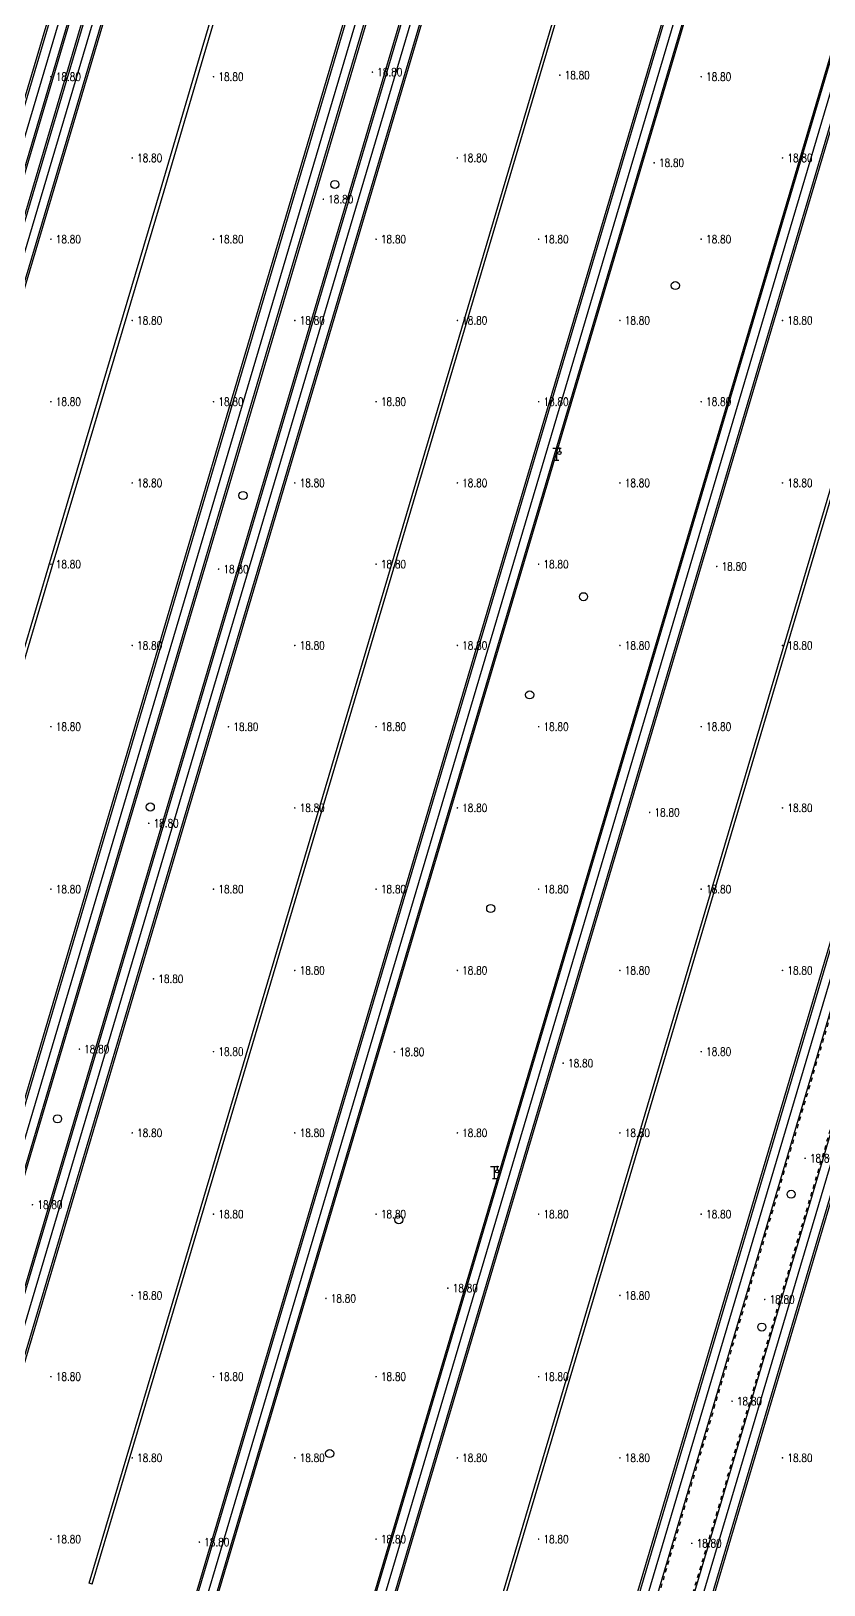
# Model space of a CAD drawing. Extents: x 404846 to 408477, y 3390929 to 3392894.
# Drawn here: x 407268.9 to 407366.5, y 3391408.7 to 3391600 of the extents above; entities that cross this region are included whole.
import ezdxf
from ezdxf.enums import TextEntityAlignment as Align

# ---------------------------------------------------------------- set-up
doc = ezdxf.new("R2010")
doc.units = 0
doc.header["$LTSCALE"] = 0.5
doc.header["$PDSIZE"] = 0.2
doc.linetypes.add('X6', pattern=[2, 1, -1])
doc.layers.get('0').update_dxf_attribs({"linetype": 'CONTINUOUS'})
for name, color, linetype in [('3221', 6, 'CONTINUOUS'), ('DLSS', 4, 'CONTINUOUS'), ('GCD', 1, 'CONTINUOUS'), ('GXYZ', 2, 'CONTINUOUS'), ('SXSS', 5, 'CONTINUOUS'), ('ZBTZ', 3, 'CONTINUOUS')]:
    doc.layers.add(name, color=color, linetype=linetype)
doc.styles.add('HZ', font='rs.shx', dxfattribs={"width": 0.8, "bigfont": 'hztxt.shx'})
doc.linetypes.add('1161', pattern='A,0,[149,AAA.SHX,S=0.15,R=0,X=0,Y=0],-1.6', length=1.6)

# ---------------------------------------------------------------- blocks, each defined once
blk = doc.blocks.new('GC200')
at = {"linetype": 'Continuous', "const_width": 0.2, "flags": 128}
blk.add_lwpolyline([(-0.1, 0, 1), (0.1, 0, 1)], format="xyb", close=True, dxfattribs=at)
blk = doc.blocks.new('gc063')
for p, q in [((-1, 3), (1, 3)), ((-0.5, 0), (0.5, 0)), ((0, 0), (0, 3)), ((0.6, 3), (0.6, 2.2))]:
    blk.add_line(p, q)
blk.add_circle((0.6, 1.8), 0.4)
blk.add_point((0.6, 3))
blk.add_point((0.6, 3))
blk = doc.blocks.new('gc188')
blk.add_circle((0, 0), 1)

msp = doc.modelspace()

# ---------------------------------------------------------------- linework, layer by layer
at = {"layer": '3221', "color": 6}
for points in [[(407303.8, 3391816.377, 18.932), (407298.633, 3391798.916, 18.932), (407231.278, 3391571.808, 18.722), (407222.971, 3391543.756, 18.87), (407184.159, 3391412.686, 18.971), (407213.883, 3391403.884, 18.971), (407252.696, 3391534.954, 18.87), (407261.001, 3391563.001, 18.722), (407323.097, 3391772.378, 18.812), (407328.359, 3391790.12, 18.896), (407333.525, 3391807.581, 18.816)], [(407217.722, 3391402.748, 18.971), (407335.51, 3391800.176, 18.825), (407336.757, 3391799.807, 18.825), (407365.227, 3391791.383, 18.825), (407247.438, 3391393.948, 18.971), (407217.722, 3391402.748, 18.971)], [(407253.652, 3391392.054, 18.971), (407367.759, 3391776.975, 18.886), (407396.218, 3391768.539, 18.886), (407397.498, 3391768.159, 18.886), (407283.391, 3391383.238, 19.062)], [(407303.51, 3391377.274, 19.062), (407412.045, 3391743.54, 18.82), (407441.781, 3391734.76, 18.562), (407333.198, 3391368.473, 18.804)], [(407369.162, 3391357.812, 18.804), (407339.453, 3391366.619, 18.804), (407446.247, 3391726.874, 18.92), (407475.957, 3391718.066, 18.92)]]:
    msp.add_polyline3d(points, close=True, dxfattribs=at)
at = {"layer": 'DLSS', "linetype": 'X6', "elevation": 18.843, "flags": 128}
msp.add_lwpolyline([(407333.909, 3391366.214), (407441.769, 3391730.065), (407445.537, 3391728.949), (407337.676, 3391365.097)], dxfattribs=at)
at = {"layer": 'SXSS', "linetype": 'Continuous', "elevation": 18.914, "flags": 128}
msp.add_lwpolyline([(407290.032, 3391596.613), (407285.238, 3391580.297), (407274.532, 3391544.331), (407271.806, 3391535.157), (407262.537, 3391503.978), (407243.083, 3391438.214), (407242.699, 3391438.328), (407262.154, 3391504.091), (407271.423, 3391535.271), (407274.149, 3391544.445), (407284.855, 3391580.41), (407289.648, 3391596.726), (407318.373, 3391693.689), (407324.642, 3391714.831), (407333.041, 3391743.091), (407337.846, 3391759.266), (407338.229, 3391759.152), (407333.425, 3391742.977), (407325.025, 3391714.717), (407318.757, 3391693.575), (407290.032, 3391596.613)], close=True, dxfattribs=at)
at = {"layer": 'SXSS', "linetype": 'Continuous', "flags": 128}
for points, elevation in [([(407305.925, 3391509.523), (407355.565, 3391676.973)], 19.048), ([(407306.288, 3391509.415), (407355.924, 3391676.866)], 19.039), ([(407352.175, 3391492.751), (407405.143, 3391671.488)], 18.801), ([(407352.552, 3391492.639), (407405.506, 3391671.38)], 18.801), ([(407276.08, 3391408.954), (407285.304, 3391439.957), (407305.925, 3391509.523)], 19.123), ([(407276.443, 3391408.846), (407285.667, 3391439.85), (407306.288, 3391509.415)], 19.123), ([(407323.188, 3391394.929), (407333.295, 3391429.11), (407340.262, 3391452.619), (407352.175, 3391492.751)], 18.738), ([(407323.564, 3391394.818), (407333.671, 3391428.998), (407340.638, 3391452.508), (407352.552, 3391492.639)], 18.738), ([(407276.443, 3391408.846), (407276.08, 3391408.954)], 19.113)]:
    msp.add_lwpolyline(points, dxfattribs=dict(at, elevation=elevation))
at = {"layer": 'ZBTZ', "linetype": '1161', "flags": 128}
for points, elevation in [([(407212.909, 3391404.427), (407251.653, 3391535.263), (407259.958, 3391563.31), (407322.007, 3391772.625), (407327.287, 3391790.437), (407332.405, 3391807.591)], 18.852), ([(407214.986, 3391403.812), (407253.729, 3391534.648), (407262.034, 3391562.695), (407324.114, 3391772.093), (407329.37, 3391789.821), (407334.483, 3391806.971)], 18.839), ([(407215.128, 3391403.516), (407253.94, 3391534.585), (407262.245, 3391562.632), (407324.301, 3391771.998), (407329.566, 3391789.763), (407333.46, 3391802.845)], 18.859), ([(407334.274, 3391800.542), (407319.008, 3391749.051), (407313.065, 3391729.054), (407302.95, 3391695.032), (407291.026, 3391654.663), (407274.291, 3391598.238), (407262.104, 3391557.178), (407235.433, 3391467.148), (407224.037, 3391428.605), (407216.512, 3391403.058), (407215.128, 3391403.516)], 18.876), ([(407251.854, 3391390.554), (407367.061, 3391779.273), (407363.309, 3391780.413), (407248.059, 3391391.676)], 18.786), ([(407260.315, 3391409.874), (407367.475, 3391771.36), (407369.028, 3391776.599)], 18.945), ([(407212.603, 3391404.169), (407251.401, 3391535.337), (407259.707, 3391563.384), (407321.39, 3391771.379)], 18.832), ([(407229.258, 3391437.124), (407257.782, 3391533.448), (407266.087, 3391561.494), (407325.924, 3391763.255)], 18.836), ([(407256.429, 3391429.078), (407284.953, 3391525.402), (407293.256, 3391553.442), (407353.123, 3391755.266)], 18.836), ([(407284.607, 3391382.878), (407393.528, 3391750.307), (407411.151, 3391745.086), (407302.229, 3391377.654)], 18.963), ([(407424.685, 3391734.033), (407438.944, 3391729.806), (407337.321, 3391387.005)], 18.976), ([(407288.365, 3391404.717), (407320.466, 3391513.125), (407385.303, 3391731.737), (407385.429, 3391732.145), (407385.344, 3391732.169)], 18.956), ([(407310.983, 3391398.012), (407402.438, 3391706.397), (407402.546, 3391706.632)], 18.961), ([(407436.677, 3391689.774), (407436.552, 3391689.626), (407350.978, 3391400.958), (407378.165, 3391392.899), (407463.738, 3391681.567), (407463.773, 3391681.753)], 18.852)]:
    msp.add_lwpolyline(points, dxfattribs=dict(at, elevation=elevation))
for points, elevation in [([(407336.541, 3391799.871), (407333.228, 3391788.678), (407327.966, 3391770.934), (407265.87, 3391561.558), (407257.565, 3391533.512), (407218.753, 3391402.442), (407216.722, 3391403.044), (407255.535, 3391534.113), (407263.84, 3391562.159), (407325.936, 3391771.536), (407331.198, 3391789.279), (407334.51, 3391800.472), (407336.541, 3391799.871)], 18.847), ([(407366.255, 3391791.078), (407362.94, 3391779.876), (407357.675, 3391762.123), (407295.582, 3391552.753), (407287.278, 3391524.713), (407248.466, 3391393.644), (407246.377, 3391394.262), (407285.189, 3391525.332), (407293.493, 3391553.372), (407355.587, 3391762.743), (407360.852, 3391780.494), (407364.166, 3391791.697), (407366.255, 3391791.078)], 18.847), ([(407368.822, 3391776.66), (407254.75, 3391392.005), (407252.676, 3391392.621), (407366.748, 3391777.275), (407368.822, 3391776.66)], 18.904), ([(407398.511, 3391767.859), (407284.404, 3391382.938), (407282.3, 3391383.561), (407396.407, 3391768.483), (407398.511, 3391767.859)], 18.956), ([(407302.422, 3391377.596), (407410.996, 3391743.851), (407413.089, 3391743.23), (407304.515, 3391376.976), (407303.51, 3391377.274), (407303.469, 3391377.286), (407302.422, 3391377.596)], 19.012), ([(407334.285, 3391368.151), (407442.868, 3391734.438), (407440.768, 3391735.06), (407332.185, 3391368.773), (407333.235, 3391368.462), (407334.285, 3391368.151)], 18.862), ([(407340.496, 3391366.31), (407447.29, 3391726.564), (407445.176, 3391727.191), (407338.382, 3391366.937), (407340.496, 3391366.31)], 18.851)]:
    msp.add_lwpolyline(points, close=True, dxfattribs=dict(at, elevation=elevation))

# ---------------------------------------------------------------- block references
at = {"layer": 'DLSS', "linetype": 'Continuous', "xscale": 0.5, "yscale": 0.5}
for p in [(407333.609, 3391547.167, 18.973), (407325.94, 3391458.753, 19.228)]:
    msp.add_blockref('gc063', p, dxfattribs=at)
at = {"layer": 'GCD', "linetype": 'Continuous'}
ref = msp.add_blockref('GC200', (407271.358, 3391594.379, 18.8), dxfattribs=dict(at, xscale=0.5, yscale=0.5, zscale=0.5))
ref.add_attrib('height', '18.80', dxfattribs={"linetype": 'Continuous', "height": 1, "style": 'HZ', "width": 0.8}).set_placement((407271.958, 3391594.379, 18.8), align=Align.MIDDLE_LEFT)
ref = msp.add_blockref('GC200', (407291.358, 3391594.379, 18.8), dxfattribs=dict(at, xscale=0.5, yscale=0.5, zscale=0.5))
ref.add_attrib('height', '18.80', dxfattribs={"linetype": 'Continuous', "height": 1, "style": 'HZ', "width": 0.8}).set_placement((407291.958, 3391594.379, 18.8), align=Align.MIDDLE_LEFT)
ref = msp.add_blockref('GC200', (407310.904, 3391594.941, 18.8), dxfattribs=dict(at, xscale=0.5, yscale=0.5, zscale=0.5))
ref.add_attrib('height', '18.80', dxfattribs={"linetype": 'Continuous', "height": 1, "style": 'HZ', "width": 0.8}).set_placement((407311.504, 3391594.941, 18.8), align=Align.MIDDLE_LEFT)
ref = msp.add_blockref('GC200', (407333.959, 3391594.571, 18.8), dxfattribs=dict(at, xscale=0.5, yscale=0.5, zscale=0.5))
ref.add_attrib('height', '18.80', dxfattribs={"linetype": 'Continuous', "height": 1, "style": 'HZ', "width": 0.8}).set_placement((407334.559, 3391594.571, 18.8), align=Align.MIDDLE_LEFT)
ref = msp.add_blockref('GC200', (407351.358, 3391594.379, 18.8), dxfattribs=dict(at, xscale=0.5, yscale=0.5, zscale=0.5))
ref.add_attrib('height', '18.80', dxfattribs={"linetype": 'Continuous', "height": 1, "style": 'HZ', "width": 0.8}).set_placement((407351.958, 3391594.379, 18.8), align=Align.MIDDLE_LEFT)
ref = msp.add_blockref('GC200', (407281.358, 3391584.379, 18.8), dxfattribs=dict(at, xscale=0.5, yscale=0.5, zscale=0.5))
ref.add_attrib('height', '18.80', dxfattribs={"linetype": 'Continuous', "height": 1, "style": 'HZ', "width": 0.8}).set_placement((407281.958, 3391584.379, 18.8), align=Align.MIDDLE_LEFT)
ref = msp.add_blockref('GC200', (407321.358, 3391584.379, 18.8), dxfattribs=dict(at, xscale=0.5, yscale=0.5, zscale=0.5))
ref.add_attrib('height', '18.80', dxfattribs={"linetype": 'Continuous', "height": 1, "style": 'HZ', "width": 0.8}).set_placement((407321.958, 3391584.379, 18.8), align=Align.MIDDLE_LEFT)
ref = msp.add_blockref('GC200', (407345.563, 3391583.783, 18.8), dxfattribs=dict(at, xscale=0.5, yscale=0.5, zscale=0.5))
ref.add_attrib('height', '18.80', dxfattribs={"linetype": 'Continuous', "height": 1, "style": 'HZ', "width": 0.8}).set_placement((407346.163, 3391583.783, 18.8), align=Align.MIDDLE_LEFT)
ref = msp.add_blockref('GC200', (407361.358, 3391584.379, 18.8), dxfattribs=dict(at, xscale=0.5, yscale=0.5, zscale=0.5))
ref.add_attrib('height', '18.80', dxfattribs={"linetype": 'Continuous', "height": 1, "style": 'HZ', "width": 0.8}).set_placement((407361.958, 3391584.379, 18.8), align=Align.MIDDLE_LEFT)
ref = msp.add_blockref('GC200', (407304.868, 3391579.295, 18.8), dxfattribs=dict(at, xscale=0.5, yscale=0.5, zscale=0.5))
ref.add_attrib('height', '18.80', dxfattribs={"linetype": 'Continuous', "height": 1, "style": 'HZ', "width": 0.8}).set_placement((407305.468, 3391579.295, 18.8), align=Align.MIDDLE_LEFT)
ref = msp.add_blockref('GC200', (407271.358, 3391574.379, 18.8), dxfattribs=dict(at, xscale=0.5, yscale=0.5, zscale=0.5))
ref.add_attrib('height', '18.80', dxfattribs={"linetype": 'Continuous', "height": 1, "style": 'HZ', "width": 0.8}).set_placement((407271.958, 3391574.379, 18.8), align=Align.MIDDLE_LEFT)
ref = msp.add_blockref('GC200', (407291.358, 3391574.379, 18.8), dxfattribs=dict(at, xscale=0.5, yscale=0.5, zscale=0.5))
ref.add_attrib('height', '18.80', dxfattribs={"linetype": 'Continuous', "height": 1, "style": 'HZ', "width": 0.8}).set_placement((407291.958, 3391574.379, 18.8), align=Align.MIDDLE_LEFT)
ref = msp.add_blockref('GC200', (407311.358, 3391574.379, 18.8), dxfattribs=dict(at, xscale=0.5, yscale=0.5, zscale=0.5))
ref.add_attrib('height', '18.80', dxfattribs={"linetype": 'Continuous', "height": 1, "style": 'HZ', "width": 0.8}).set_placement((407311.958, 3391574.379, 18.8), align=Align.MIDDLE_LEFT)
ref = msp.add_blockref('GC200', (407331.358, 3391574.379, 18.8), dxfattribs=dict(at, xscale=0.5, yscale=0.5, zscale=0.5))
ref.add_attrib('height', '18.80', dxfattribs={"linetype": 'Continuous', "height": 1, "style": 'HZ', "width": 0.8}).set_placement((407331.958, 3391574.379, 18.8), align=Align.MIDDLE_LEFT)
ref = msp.add_blockref('GC200', (407351.358, 3391574.379, 18.8), dxfattribs=dict(at, xscale=0.5, yscale=0.5, zscale=0.5))
ref.add_attrib('height', '18.80', dxfattribs={"linetype": 'Continuous', "height": 1, "style": 'HZ', "width": 0.8}).set_placement((407351.958, 3391574.379, 18.8), align=Align.MIDDLE_LEFT)
ref = msp.add_blockref('GC200', (407281.358, 3391564.379, 18.8), dxfattribs=dict(at, xscale=0.5, yscale=0.5, zscale=0.5))
ref.add_attrib('height', '18.80', dxfattribs={"linetype": 'Continuous', "height": 1, "style": 'HZ', "width": 0.8}).set_placement((407281.958, 3391564.379, 18.8), align=Align.MIDDLE_LEFT)
ref = msp.add_blockref('GC200', (407301.358, 3391564.379, 18.8), dxfattribs=dict(at, xscale=0.5, yscale=0.5, zscale=0.5))
ref.add_attrib('height', '18.80', dxfattribs={"linetype": 'Continuous', "height": 1, "style": 'HZ', "width": 0.8}).set_placement((407301.958, 3391564.379, 18.8), align=Align.MIDDLE_LEFT)
ref = msp.add_blockref('GC200', (407321.358, 3391564.379, 18.8), dxfattribs=dict(at, xscale=0.5, yscale=0.5, zscale=0.5))
ref.add_attrib('height', '18.80', dxfattribs={"linetype": 'Continuous', "height": 1, "style": 'HZ', "width": 0.8}).set_placement((407321.958, 3391564.379, 18.8), align=Align.MIDDLE_LEFT)
ref = msp.add_blockref('GC200', (407341.358, 3391564.379, 18.8), dxfattribs=dict(at, xscale=0.5, yscale=0.5, zscale=0.5))
ref.add_attrib('height', '18.80', dxfattribs={"linetype": 'Continuous', "height": 1, "style": 'HZ', "width": 0.8}).set_placement((407341.958, 3391564.379, 18.8), align=Align.MIDDLE_LEFT)
ref = msp.add_blockref('GC200', (407361.358, 3391564.379, 18.8), dxfattribs=dict(at, xscale=0.5, yscale=0.5, zscale=0.5))
ref.add_attrib('height', '18.80', dxfattribs={"linetype": 'Continuous', "height": 1, "style": 'HZ', "width": 0.8}).set_placement((407361.958, 3391564.379, 18.8), align=Align.MIDDLE_LEFT)
ref = msp.add_blockref('GC200', (407271.358, 3391554.379, 18.8), dxfattribs=dict(at, xscale=0.5, yscale=0.5, zscale=0.5))
ref.add_attrib('height', '18.80', dxfattribs={"linetype": 'Continuous', "height": 1, "style": 'HZ', "width": 0.8}).set_placement((407271.958, 3391554.379, 18.8), align=Align.MIDDLE_LEFT)
ref = msp.add_blockref('GC200', (407291.358, 3391554.379, 18.8), dxfattribs=dict(at, xscale=0.5, yscale=0.5, zscale=0.5))
ref.add_attrib('height', '18.80', dxfattribs={"linetype": 'Continuous', "height": 1, "style": 'HZ', "width": 0.8}).set_placement((407291.958, 3391554.379, 18.8), align=Align.MIDDLE_LEFT)
ref = msp.add_blockref('GC200', (407311.358, 3391554.379, 18.8), dxfattribs=dict(at, xscale=0.5, yscale=0.5, zscale=0.5))
ref.add_attrib('height', '18.80', dxfattribs={"linetype": 'Continuous', "height": 1, "style": 'HZ', "width": 0.8}).set_placement((407311.958, 3391554.379, 18.8), align=Align.MIDDLE_LEFT)
ref = msp.add_blockref('GC200', (407331.358, 3391554.379, 18.8), dxfattribs=dict(at, xscale=0.5, yscale=0.5, zscale=0.5))
ref.add_attrib('height', '18.80', dxfattribs={"linetype": 'Continuous', "height": 1, "style": 'HZ', "width": 0.8}).set_placement((407331.958, 3391554.379, 18.8), align=Align.MIDDLE_LEFT)
ref = msp.add_blockref('GC200', (407351.358, 3391554.379, 18.8), dxfattribs=dict(at, xscale=0.5, yscale=0.5, zscale=0.5))
ref.add_attrib('height', '18.80', dxfattribs={"linetype": 'Continuous', "height": 1, "style": 'HZ', "width": 0.8}).set_placement((407351.958, 3391554.379, 18.8), align=Align.MIDDLE_LEFT)
ref = msp.add_blockref('GC200', (407281.358, 3391544.379, 18.8), dxfattribs=dict(at, xscale=0.5, yscale=0.5, zscale=0.5))
ref.add_attrib('height', '18.80', dxfattribs={"linetype": 'Continuous', "height": 1, "style": 'HZ', "width": 0.8}).set_placement((407281.958, 3391544.379, 18.8), align=Align.MIDDLE_LEFT)
ref = msp.add_blockref('GC200', (407301.358, 3391544.379, 18.8), dxfattribs=dict(at, xscale=0.5, yscale=0.5, zscale=0.5))
ref.add_attrib('height', '18.80', dxfattribs={"linetype": 'Continuous', "height": 1, "style": 'HZ', "width": 0.8}).set_placement((407301.958, 3391544.379, 18.8), align=Align.MIDDLE_LEFT)
ref = msp.add_blockref('GC200', (407321.358, 3391544.379, 18.8), dxfattribs=dict(at, xscale=0.5, yscale=0.5, zscale=0.5))
ref.add_attrib('height', '18.80', dxfattribs={"linetype": 'Continuous', "height": 1, "style": 'HZ', "width": 0.8}).set_placement((407321.958, 3391544.379, 18.8), align=Align.MIDDLE_LEFT)
ref = msp.add_blockref('GC200', (407341.358, 3391544.379, 18.8), dxfattribs=dict(at, xscale=0.5, yscale=0.5, zscale=0.5))
ref.add_attrib('height', '18.80', dxfattribs={"linetype": 'Continuous', "height": 1, "style": 'HZ', "width": 0.8}).set_placement((407341.958, 3391544.379, 18.8), align=Align.MIDDLE_LEFT)
ref = msp.add_blockref('GC200', (407361.358, 3391544.379, 18.8), dxfattribs=dict(at, xscale=0.5, yscale=0.5, zscale=0.5))
ref.add_attrib('height', '18.80', dxfattribs={"linetype": 'Continuous', "height": 1, "style": 'HZ', "width": 0.8}).set_placement((407361.958, 3391544.379, 18.8), align=Align.MIDDLE_LEFT)
ref = msp.add_blockref('GC200', (407271.358, 3391534.379, 18.8), dxfattribs=dict(at, xscale=0.5, yscale=0.5, zscale=0.5))
ref.add_attrib('height', '18.80', dxfattribs={"linetype": 'Continuous', "height": 1, "style": 'HZ', "width": 0.8}).set_placement((407271.958, 3391534.379, 18.8), align=Align.MIDDLE_LEFT)
ref = msp.add_blockref('GC200', (407291.988, 3391533.778, 18.8), dxfattribs=dict(at, xscale=0.5, yscale=0.5, zscale=0.5))
ref.add_attrib('height', '18.80', dxfattribs={"linetype": 'Continuous', "height": 1, "style": 'HZ', "width": 0.8}).set_placement((407292.588, 3391533.778, 18.8), align=Align.MIDDLE_LEFT)
ref = msp.add_blockref('GC200', (407311.358, 3391534.379, 18.8), dxfattribs=dict(at, xscale=0.5, yscale=0.5, zscale=0.5))
ref.add_attrib('height', '18.80', dxfattribs={"linetype": 'Continuous', "height": 1, "style": 'HZ', "width": 0.8}).set_placement((407311.958, 3391534.379, 18.8), align=Align.MIDDLE_LEFT)
ref = msp.add_blockref('GC200', (407331.358, 3391534.379, 18.8), dxfattribs=dict(at, xscale=0.5, yscale=0.5, zscale=0.5))
ref.add_attrib('height', '18.80', dxfattribs={"linetype": 'Continuous', "height": 1, "style": 'HZ', "width": 0.8}).set_placement((407331.958, 3391534.379, 18.8), align=Align.MIDDLE_LEFT)
ref = msp.add_blockref('GC200', (407353.268, 3391534.104, 18.8), dxfattribs=dict(at, xscale=0.5, yscale=0.5, zscale=0.5))
ref.add_attrib('height', '18.80', dxfattribs={"linetype": 'Continuous', "height": 1, "style": 'HZ', "width": 0.8}).set_placement((407353.868, 3391534.104, 18.8), align=Align.MIDDLE_LEFT)
ref = msp.add_blockref('GC200', (407281.358, 3391524.379, 18.8), dxfattribs=dict(at, xscale=0.5, yscale=0.5, zscale=0.5))
ref.add_attrib('height', '18.80', dxfattribs={"linetype": 'Continuous', "height": 1, "style": 'HZ', "width": 0.8}).set_placement((407281.958, 3391524.379, 18.8), align=Align.MIDDLE_LEFT)
ref = msp.add_blockref('GC200', (407301.358, 3391524.379, 18.8), dxfattribs=dict(at, xscale=0.5, yscale=0.5, zscale=0.5))
ref.add_attrib('height', '18.80', dxfattribs={"linetype": 'Continuous', "height": 1, "style": 'HZ', "width": 0.8}).set_placement((407301.958, 3391524.379, 18.8), align=Align.MIDDLE_LEFT)
ref = msp.add_blockref('GC200', (407321.358, 3391524.379, 18.8), dxfattribs=dict(at, xscale=0.5, yscale=0.5, zscale=0.5))
ref.add_attrib('height', '18.80', dxfattribs={"linetype": 'Continuous', "height": 1, "style": 'HZ', "width": 0.8}).set_placement((407321.958, 3391524.379, 18.8), align=Align.MIDDLE_LEFT)
ref = msp.add_blockref('GC200', (407341.358, 3391524.379, 18.8), dxfattribs=dict(at, xscale=0.5, yscale=0.5, zscale=0.5))
ref.add_attrib('height', '18.80', dxfattribs={"linetype": 'Continuous', "height": 1, "style": 'HZ', "width": 0.8}).set_placement((407341.958, 3391524.379, 18.8), align=Align.MIDDLE_LEFT)
ref = msp.add_blockref('GC200', (407361.358, 3391524.379, 18.8), dxfattribs=dict(at, xscale=0.5, yscale=0.5, zscale=0.5))
ref.add_attrib('height', '18.80', dxfattribs={"linetype": 'Continuous', "height": 1, "style": 'HZ', "width": 0.8}).set_placement((407361.958, 3391524.379, 18.8), align=Align.MIDDLE_LEFT)
ref = msp.add_blockref('GC200', (407271.358, 3391514.379, 18.8), dxfattribs=dict(at, xscale=0.5, yscale=0.5, zscale=0.5))
ref.add_attrib('height', '18.80', dxfattribs={"linetype": 'Continuous', "height": 1, "style": 'HZ', "width": 0.8}).set_placement((407271.958, 3391514.379, 18.8), align=Align.MIDDLE_LEFT)
ref = msp.add_blockref('GC200', (407293.196, 3391514.37, 18.8), dxfattribs=dict(at, xscale=0.5, yscale=0.5, zscale=0.5))
ref.add_attrib('height', '18.80', dxfattribs={"linetype": 'Continuous', "height": 1, "style": 'HZ', "width": 0.8}).set_placement((407293.796, 3391514.37, 18.8), align=Align.MIDDLE_LEFT)
ref = msp.add_blockref('GC200', (407311.358, 3391514.379, 18.8), dxfattribs=dict(at, xscale=0.5, yscale=0.5, zscale=0.5))
ref.add_attrib('height', '18.80', dxfattribs={"linetype": 'Continuous', "height": 1, "style": 'HZ', "width": 0.8}).set_placement((407311.958, 3391514.379, 18.8), align=Align.MIDDLE_LEFT)
ref = msp.add_blockref('GC200', (407331.358, 3391514.379, 18.8), dxfattribs=dict(at, xscale=0.5, yscale=0.5, zscale=0.5))
ref.add_attrib('height', '18.80', dxfattribs={"linetype": 'Continuous', "height": 1, "style": 'HZ', "width": 0.8}).set_placement((407331.958, 3391514.379, 18.8), align=Align.MIDDLE_LEFT)
ref = msp.add_blockref('GC200', (407351.358, 3391514.379, 18.8), dxfattribs=dict(at, xscale=0.5, yscale=0.5, zscale=0.5))
ref.add_attrib('height', '18.80', dxfattribs={"linetype": 'Continuous', "height": 1, "style": 'HZ', "width": 0.8}).set_placement((407351.958, 3391514.379, 18.8), align=Align.MIDDLE_LEFT)
ref = msp.add_blockref('GC200', (407301.358, 3391504.379, 18.8), dxfattribs=dict(at, xscale=0.5, yscale=0.5, zscale=0.5))
ref.add_attrib('height', '18.80', dxfattribs={"linetype": 'Continuous', "height": 1, "style": 'HZ', "width": 0.8}).set_placement((407301.958, 3391504.379, 18.8), align=Align.MIDDLE_LEFT)
ref = msp.add_blockref('GC200', (407321.358, 3391504.379, 18.8), dxfattribs=dict(at, xscale=0.5, yscale=0.5, zscale=0.5))
ref.add_attrib('height', '18.80', dxfattribs={"linetype": 'Continuous', "height": 1, "style": 'HZ', "width": 0.8}).set_placement((407321.958, 3391504.379, 18.8), align=Align.MIDDLE_LEFT)
ref = msp.add_blockref('GC200', (407361.358, 3391504.379, 18.8), dxfattribs=dict(at, xscale=0.5, yscale=0.5, zscale=0.5))
ref.add_attrib('height', '18.80', dxfattribs={"linetype": 'Continuous', "height": 1, "style": 'HZ', "width": 0.8}).set_placement((407361.958, 3391504.379, 18.8), align=Align.MIDDLE_LEFT)
ref = msp.add_blockref('GC200', (407283.391, 3391502.489, 18.8), dxfattribs=dict(at, xscale=0.5, yscale=0.5, zscale=0.5))
ref.add_attrib('height', '18.80', dxfattribs={"linetype": 'Continuous', "height": 1, "style": 'HZ', "width": 0.8}).set_placement((407283.991, 3391502.489, 18.8), align=Align.MIDDLE_LEFT)
ref = msp.add_blockref('GC200', (407345.019, 3391503.826, 18.8), dxfattribs=dict(at, xscale=0.5, yscale=0.5, zscale=0.5))
ref.add_attrib('height', '18.80', dxfattribs={"linetype": 'Continuous', "height": 1, "style": 'HZ', "width": 0.8}).set_placement((407345.619, 3391503.826, 18.8), align=Align.MIDDLE_LEFT)
ref = msp.add_blockref('GC200', (407271.358, 3391494.379, 18.8), dxfattribs=dict(at, xscale=0.5, yscale=0.5, zscale=0.5))
ref.add_attrib('height', '18.80', dxfattribs={"linetype": 'Continuous', "height": 1, "style": 'HZ', "width": 0.8}).set_placement((407271.958, 3391494.379, 18.8), align=Align.MIDDLE_LEFT)
ref = msp.add_blockref('GC200', (407291.358, 3391494.379, 18.8), dxfattribs=dict(at, xscale=0.5, yscale=0.5, zscale=0.5))
ref.add_attrib('height', '18.80', dxfattribs={"linetype": 'Continuous', "height": 1, "style": 'HZ', "width": 0.8}).set_placement((407291.958, 3391494.379, 18.8), align=Align.MIDDLE_LEFT)
ref = msp.add_blockref('GC200', (407311.358, 3391494.379, 18.8), dxfattribs=dict(at, xscale=0.5, yscale=0.5, zscale=0.5))
ref.add_attrib('height', '18.80', dxfattribs={"linetype": 'Continuous', "height": 1, "style": 'HZ', "width": 0.8}).set_placement((407311.958, 3391494.379, 18.8), align=Align.MIDDLE_LEFT)
ref = msp.add_blockref('GC200', (407331.358, 3391494.379, 18.8), dxfattribs=dict(at, xscale=0.5, yscale=0.5, zscale=0.5))
ref.add_attrib('height', '18.80', dxfattribs={"linetype": 'Continuous', "height": 1, "style": 'HZ', "width": 0.8}).set_placement((407331.958, 3391494.379, 18.8), align=Align.MIDDLE_LEFT)
ref = msp.add_blockref('GC200', (407351.358, 3391494.379, 18.8), dxfattribs=dict(at, xscale=0.5, yscale=0.5, zscale=0.5))
ref.add_attrib('height', '18.80', dxfattribs={"linetype": 'Continuous', "height": 1, "style": 'HZ', "width": 0.8}).set_placement((407351.958, 3391494.379, 18.8), align=Align.MIDDLE_LEFT)
ref = msp.add_blockref('GC200', (407283.968, 3391483.341, 18.8), dxfattribs=dict(at, xscale=0.5, yscale=0.5, zscale=0.5))
ref.add_attrib('height', '18.80', dxfattribs={"linetype": 'Continuous', "height": 1, "style": 'HZ', "width": 0.8}).set_placement((407284.568, 3391483.341, 18.8), align=Align.MIDDLE_LEFT)
ref = msp.add_blockref('GC200', (407301.358, 3391484.379, 18.8), dxfattribs=dict(at, xscale=0.5, yscale=0.5, zscale=0.5))
ref.add_attrib('height', '18.80', dxfattribs={"linetype": 'Continuous', "height": 1, "style": 'HZ', "width": 0.8}).set_placement((407301.958, 3391484.379, 18.8), align=Align.MIDDLE_LEFT)
ref = msp.add_blockref('GC200', (407321.358, 3391484.379, 18.8), dxfattribs=dict(at, xscale=0.5, yscale=0.5, zscale=0.5))
ref.add_attrib('height', '18.80', dxfattribs={"linetype": 'Continuous', "height": 1, "style": 'HZ', "width": 0.8}).set_placement((407321.958, 3391484.379, 18.8), align=Align.MIDDLE_LEFT)
ref = msp.add_blockref('GC200', (407341.358, 3391484.379, 18.8), dxfattribs=dict(at, xscale=0.5, yscale=0.5, zscale=0.5))
ref.add_attrib('height', '18.80', dxfattribs={"linetype": 'Continuous', "height": 1, "style": 'HZ', "width": 0.8}).set_placement((407341.958, 3391484.379, 18.8), align=Align.MIDDLE_LEFT)
ref = msp.add_blockref('GC200', (407361.358, 3391484.379, 18.8), dxfattribs=dict(at, xscale=0.5, yscale=0.5, zscale=0.5))
ref.add_attrib('height', '18.80', dxfattribs={"linetype": 'Continuous', "height": 1, "style": 'HZ', "width": 0.8}).set_placement((407361.958, 3391484.379, 18.8), align=Align.MIDDLE_LEFT)
ref = msp.add_blockref('GC200', (407274.855, 3391474.69, 18.8), dxfattribs=dict(at, xscale=0.5, yscale=0.5, zscale=0.5))
ref.add_attrib('height', '18.80', dxfattribs={"linetype": 'Continuous', "height": 1, "style": 'HZ', "width": 0.8}).set_placement((407275.455, 3391474.69, 18.8), align=Align.MIDDLE_LEFT)
ref = msp.add_blockref('GC200', (407291.358, 3391474.379, 18.8), dxfattribs=dict(at, xscale=0.5, yscale=0.5, zscale=0.5))
ref.add_attrib('height', '18.80', dxfattribs={"linetype": 'Continuous', "height": 1, "style": 'HZ', "width": 0.8}).set_placement((407291.958, 3391474.379, 18.8), align=Align.MIDDLE_LEFT)
ref = msp.add_blockref('GC200', (407313.613, 3391474.344, 18.8), dxfattribs=dict(at, xscale=0.5, yscale=0.5, zscale=0.5))
ref.add_attrib('height', '18.80', dxfattribs={"linetype": 'Continuous', "height": 1, "style": 'HZ', "width": 0.8}).set_placement((407314.213, 3391474.344, 18.8), align=Align.MIDDLE_LEFT)
ref = msp.add_blockref('GC200', (407351.358, 3391474.379, 18.8), dxfattribs=dict(at, xscale=0.5, yscale=0.5, zscale=0.5))
ref.add_attrib('height', '18.80', dxfattribs={"linetype": 'Continuous', "height": 1, "style": 'HZ', "width": 0.8}).set_placement((407351.958, 3391474.379, 18.8), align=Align.MIDDLE_LEFT)
ref = msp.add_blockref('GC200', (407334.375, 3391472.959, 18.8), dxfattribs=dict(at, xscale=0.5, yscale=0.5, zscale=0.5))
ref.add_attrib('height', '18.80', dxfattribs={"linetype": 'Continuous', "height": 1, "style": 'HZ', "width": 0.8}).set_placement((407334.975, 3391472.959, 18.8), align=Align.MIDDLE_LEFT)
ref = msp.add_blockref('GC200', (407281.358, 3391464.379, 18.8), dxfattribs=dict(at, xscale=0.5, yscale=0.5, zscale=0.5))
ref.add_attrib('height', '18.80', dxfattribs={"linetype": 'Continuous', "height": 1, "style": 'HZ', "width": 0.8}).set_placement((407281.958, 3391464.379, 18.8), align=Align.MIDDLE_LEFT)
ref = msp.add_blockref('GC200', (407301.358, 3391464.379, 18.8), dxfattribs=dict(at, xscale=0.5, yscale=0.5, zscale=0.5))
ref.add_attrib('height', '18.80', dxfattribs={"linetype": 'Continuous', "height": 1, "style": 'HZ', "width": 0.8}).set_placement((407301.958, 3391464.379, 18.8), align=Align.MIDDLE_LEFT)
ref = msp.add_blockref('GC200', (407321.358, 3391464.379, 18.8), dxfattribs=dict(at, xscale=0.5, yscale=0.5, zscale=0.5))
ref.add_attrib('height', '18.80', dxfattribs={"linetype": 'Continuous', "height": 1, "style": 'HZ', "width": 0.8}).set_placement((407321.958, 3391464.379, 18.8), align=Align.MIDDLE_LEFT)
ref = msp.add_blockref('GC200', (407341.358, 3391464.379, 18.8), dxfattribs=dict(at, xscale=0.5, yscale=0.5, zscale=0.5))
ref.add_attrib('height', '18.80', dxfattribs={"linetype": 'Continuous', "height": 1, "style": 'HZ', "width": 0.8}).set_placement((407341.958, 3391464.379, 18.8), align=Align.MIDDLE_LEFT)
ref = msp.add_blockref('GC200', (407364.136, 3391461.255, 18.8), dxfattribs=dict(at, xscale=0.5, yscale=0.5, zscale=0.5))
ref.add_attrib('height', '18.80', dxfattribs={"linetype": 'Continuous', "height": 1, "style": 'HZ', "width": 0.8}).set_placement((407364.736, 3391461.255, 18.8), align=Align.MIDDLE_LEFT)
ref = msp.add_blockref('GC200', (407269.088, 3391455.542, 18.8), dxfattribs=dict(at, xscale=0.5, yscale=0.5, zscale=0.5))
ref.add_attrib('height', '18.80', dxfattribs={"linetype": 'Continuous', "height": 1, "style": 'HZ', "width": 0.8}).set_placement((407269.688, 3391455.542, 18.8), align=Align.MIDDLE_LEFT)
ref = msp.add_blockref('GC200', (407291.358, 3391454.379, 18.8), dxfattribs=dict(at, xscale=0.5, yscale=0.5, zscale=0.5))
ref.add_attrib('height', '18.80', dxfattribs={"linetype": 'Continuous', "height": 1, "style": 'HZ', "width": 0.8}).set_placement((407291.958, 3391454.379, 18.8), align=Align.MIDDLE_LEFT)
ref = msp.add_blockref('GC200', (407311.358, 3391454.379, 18.8), dxfattribs=dict(at, xscale=0.5, yscale=0.5, zscale=0.5))
ref.add_attrib('height', '18.80', dxfattribs={"linetype": 'Continuous', "height": 1, "style": 'HZ', "width": 0.8}).set_placement((407311.958, 3391454.379, 18.8), align=Align.MIDDLE_LEFT)
ref = msp.add_blockref('GC200', (407331.358, 3391454.379, 18.8), dxfattribs=dict(at, xscale=0.5, yscale=0.5, zscale=0.5))
ref.add_attrib('height', '18.80', dxfattribs={"linetype": 'Continuous', "height": 1, "style": 'HZ', "width": 0.8}).set_placement((407331.958, 3391454.379, 18.8), align=Align.MIDDLE_LEFT)
ref = msp.add_blockref('GC200', (407351.358, 3391454.379, 18.8), dxfattribs=dict(at, xscale=0.5, yscale=0.5, zscale=0.5))
ref.add_attrib('height', '18.80', dxfattribs={"linetype": 'Continuous', "height": 1, "style": 'HZ', "width": 0.8}).set_placement((407351.958, 3391454.379, 18.8), align=Align.MIDDLE_LEFT)
ref = msp.add_blockref('GC200', (407320.188, 3391445.276, 18.8), dxfattribs=dict(at, xscale=0.5, yscale=0.5, zscale=0.5))
ref.add_attrib('height', '18.80', dxfattribs={"linetype": 'Continuous', "height": 1, "style": 'HZ', "width": 0.8}).set_placement((407320.788, 3391445.276, 18.8), align=Align.MIDDLE_LEFT)
ref = msp.add_blockref('GC200', (407281.358, 3391444.379, 18.8), dxfattribs=dict(at, xscale=0.5, yscale=0.5, zscale=0.5))
ref.add_attrib('height', '18.80', dxfattribs={"linetype": 'Continuous', "height": 1, "style": 'HZ', "width": 0.8}).set_placement((407281.958, 3391444.379, 18.8), align=Align.MIDDLE_LEFT)
ref = msp.add_blockref('GC200', (407305.192, 3391444.007, 18.8), dxfattribs=dict(at, xscale=0.5, yscale=0.5, zscale=0.5))
ref.add_attrib('height', '18.80', dxfattribs={"linetype": 'Continuous', "height": 1, "style": 'HZ', "width": 0.8}).set_placement((407305.792, 3391444.007, 18.8), align=Align.MIDDLE_LEFT)
ref = msp.add_blockref('GC200', (407341.358, 3391444.379, 18.8), dxfattribs=dict(at, xscale=0.5, yscale=0.5, zscale=0.5))
ref.add_attrib('height', '18.80', dxfattribs={"linetype": 'Continuous', "height": 1, "style": 'HZ', "width": 0.8}).set_placement((407341.958, 3391444.379, 18.8), align=Align.MIDDLE_LEFT)
ref = msp.add_blockref('GC200', (407359.172, 3391443.882, 18.8), dxfattribs=dict(at, xscale=0.5, yscale=0.5, zscale=0.5))
ref.add_attrib('height', '18.80', dxfattribs={"linetype": 'Continuous', "height": 1, "style": 'HZ', "width": 0.8}).set_placement((407359.772, 3391443.882, 18.8), align=Align.MIDDLE_LEFT)
ref = msp.add_blockref('GC200', (407271.358, 3391434.379, 18.8), dxfattribs=dict(at, xscale=0.5, yscale=0.5, zscale=0.5))
ref.add_attrib('height', '18.80', dxfattribs={"linetype": 'Continuous', "height": 1, "style": 'HZ', "width": 0.8}).set_placement((407271.958, 3391434.379, 18.8), align=Align.MIDDLE_LEFT)
ref = msp.add_blockref('GC200', (407291.358, 3391434.379, 18.8), dxfattribs=dict(at, xscale=0.5, yscale=0.5, zscale=0.5))
ref.add_attrib('height', '18.80', dxfattribs={"linetype": 'Continuous', "height": 1, "style": 'HZ', "width": 0.8}).set_placement((407291.958, 3391434.379, 18.8), align=Align.MIDDLE_LEFT)
ref = msp.add_blockref('GC200', (407311.358, 3391434.379, 18.8), dxfattribs=dict(at, xscale=0.5, yscale=0.5, zscale=0.5))
ref.add_attrib('height', '18.80', dxfattribs={"linetype": 'Continuous', "height": 1, "style": 'HZ', "width": 0.8}).set_placement((407311.958, 3391434.379, 18.8), align=Align.MIDDLE_LEFT)
ref = msp.add_blockref('GC200', (407331.358, 3391434.379, 18.8), dxfattribs=dict(at, xscale=0.5, yscale=0.5, zscale=0.5))
ref.add_attrib('height', '18.80', dxfattribs={"linetype": 'Continuous', "height": 1, "style": 'HZ', "width": 0.8}).set_placement((407331.958, 3391434.379, 18.8), align=Align.MIDDLE_LEFT)
ref = msp.add_blockref('GC200', (407355.154, 3391431.356, 18.8), dxfattribs=dict(at, xscale=0.5, yscale=0.5, zscale=0.5))
ref.add_attrib('height', '18.80', dxfattribs={"linetype": 'Continuous', "height": 1, "style": 'HZ', "width": 0.8}).set_placement((407355.754, 3391431.356, 18.8), align=Align.MIDDLE_LEFT)
ref = msp.add_blockref('GC200', (407281.358, 3391424.379, 18.8), dxfattribs=dict(at, xscale=0.5, yscale=0.5, zscale=0.5))
ref.add_attrib('height', '18.80', dxfattribs={"linetype": 'Continuous', "height": 1, "style": 'HZ', "width": 0.8}).set_placement((407281.958, 3391424.379, 18.8), align=Align.MIDDLE_LEFT)
ref = msp.add_blockref('GC200', (407301.358, 3391424.379, 18.8), dxfattribs=dict(at, xscale=0.5, yscale=0.5, zscale=0.5))
ref.add_attrib('height', '18.80', dxfattribs={"linetype": 'Continuous', "height": 1, "style": 'HZ', "width": 0.8}).set_placement((407301.958, 3391424.379, 18.8), align=Align.MIDDLE_LEFT)
ref = msp.add_blockref('GC200', (407321.358, 3391424.379, 18.8), dxfattribs=dict(at, xscale=0.5, yscale=0.5, zscale=0.5))
ref.add_attrib('height', '18.80', dxfattribs={"linetype": 'Continuous', "height": 1, "style": 'HZ', "width": 0.8}).set_placement((407321.958, 3391424.379, 18.8), align=Align.MIDDLE_LEFT)
ref = msp.add_blockref('GC200', (407341.358, 3391424.379, 18.8), dxfattribs=dict(at, xscale=0.5, yscale=0.5, zscale=0.5))
ref.add_attrib('height', '18.80', dxfattribs={"linetype": 'Continuous', "height": 1, "style": 'HZ', "width": 0.8}).set_placement((407341.958, 3391424.379, 18.8), align=Align.MIDDLE_LEFT)
ref = msp.add_blockref('GC200', (407361.358, 3391424.379, 18.8), dxfattribs=dict(at, xscale=0.5, yscale=0.5, zscale=0.5))
ref.add_attrib('height', '18.80', dxfattribs={"linetype": 'Continuous', "height": 1, "style": 'HZ', "width": 0.8}).set_placement((407361.958, 3391424.379, 18.8), align=Align.MIDDLE_LEFT)
ref = msp.add_blockref('GC200', (407271.358, 3391414.379, 18.8), dxfattribs=dict(at, xscale=0.5, yscale=0.5, zscale=0.5))
ref.add_attrib('height', '18.80', dxfattribs={"linetype": 'Continuous', "height": 1, "style": 'HZ', "width": 0.8}).set_placement((407271.958, 3391414.379, 18.8), align=Align.MIDDLE_LEFT)
ref = msp.add_blockref('GC200', (407311.358, 3391414.379, 18.8), dxfattribs=dict(at, xscale=0.5, yscale=0.5, zscale=0.5))
ref.add_attrib('height', '18.80', dxfattribs={"linetype": 'Continuous', "height": 1, "style": 'HZ', "width": 0.8}).set_placement((407311.958, 3391414.379, 18.8), align=Align.MIDDLE_LEFT)
ref = msp.add_blockref('GC200', (407331.358, 3391414.379, 18.8), dxfattribs=dict(at, xscale=0.5, yscale=0.5, zscale=0.5))
ref.add_attrib('height', '18.80', dxfattribs={"linetype": 'Continuous', "height": 1, "style": 'HZ', "width": 0.8}).set_placement((407331.958, 3391414.379, 18.8), align=Align.MIDDLE_LEFT)
ref = msp.add_blockref('GC200', (407289.62, 3391414.016, 18.8), dxfattribs=dict(at, xscale=0.5, yscale=0.5, zscale=0.5))
ref.add_attrib('height', '18.80', dxfattribs={"linetype": 'Continuous', "height": 1, "style": 'HZ', "width": 0.8}).set_placement((407290.22, 3391414.016, 18.8), align=Align.MIDDLE_LEFT)
ref = msp.add_blockref('GC200', (407350.191, 3391413.865, 18.8), dxfattribs=dict(at, xscale=0.5, yscale=0.5, zscale=0.5))
ref.add_attrib('height', '18.80', dxfattribs={"linetype": 'Continuous', "height": 1, "style": 'HZ', "width": 0.8}).set_placement((407350.791, 3391413.865, 18.8), align=Align.MIDDLE_LEFT)
at = {"layer": 'GXYZ', "linetype": 'Continuous', "xscale": 0.5, "yscale": 0.5}
for p in [(407306.284, 3391581.118, 18.756), (407348.17, 3391568.672, 18.675), (407294.991, 3391542.831, 19.05), (407336.883, 3391530.374, 18.926), (407330.254, 3391518.294, 18.996), (407283.577, 3391504.499, 19.042), (407325.464, 3391491.996, 19.051), (407272.168, 3391466.108, 18.967), (407362.418, 3391456.829, 18.546), (407314.156, 3391453.687, 18.824), (407358.816, 3391440.48, 18.514), (407305.654, 3391424.912, 18.867)]:
    msp.add_blockref('gc188', p, dxfattribs=at)

doc.saveas('drawing.dxf')
